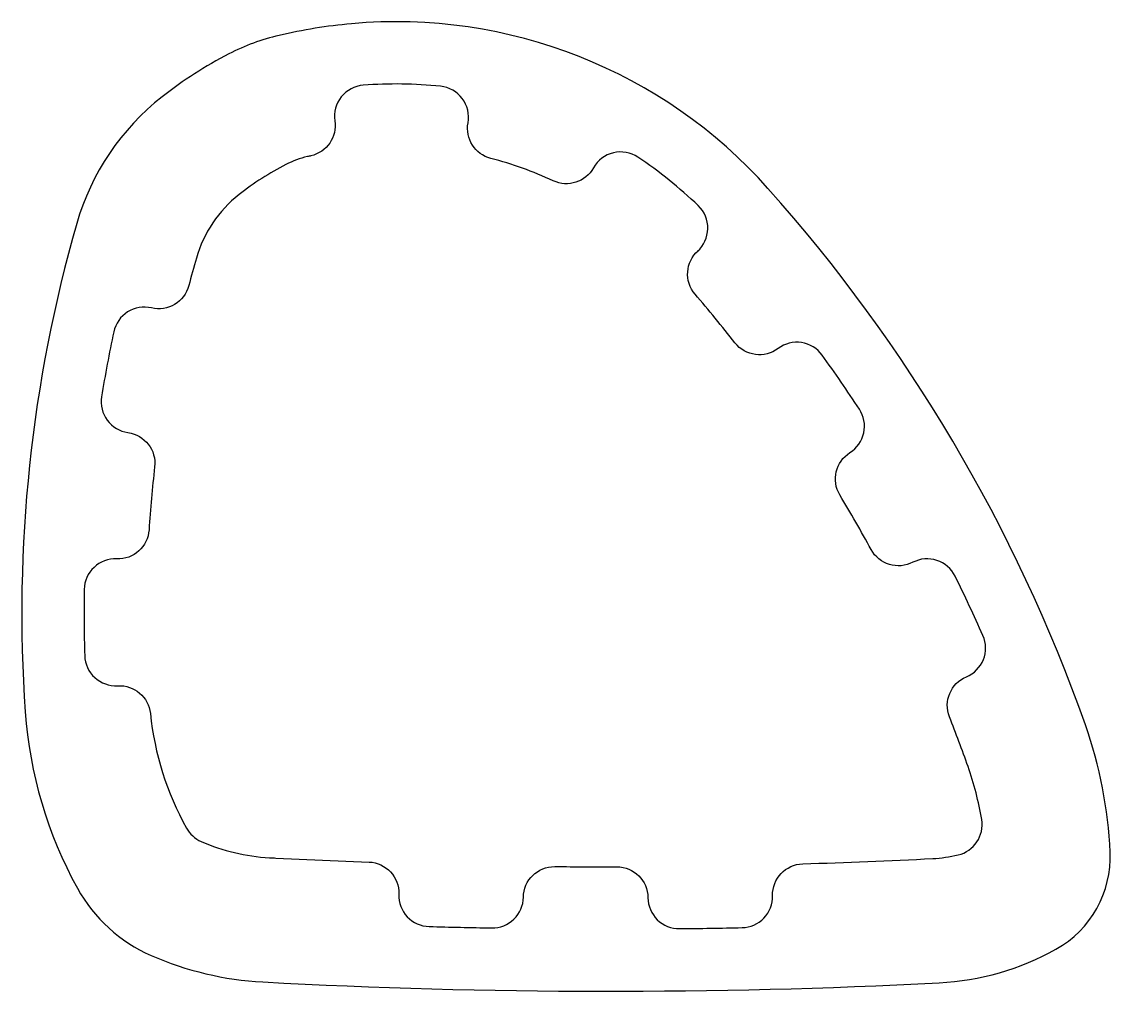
# Model space of a CAD drawing. Extents: x 158.9 to 193.8, y 206.3 to 237.4.
import ezdxf

# ---------------------------------------------------------------- set-up
doc = ezdxf.new("R2010")
doc.units = 0
doc.layers.get('0').update_dxf_attribs({"linetype": 'CONTINUOUS'})

msp = doc.modelspace()

# ---------------------------------------------------------------- linework, layer by layer
for points in [[(193.833, 210.743, 0.074294), (193.039, 214.834, 0.097222), (182.843, 232.079, 0.23749), (169.464, 237.371, 0.035099), (167.139, 236.996, 0.06147), (165.529, 236.404, 0.04771), (163.383, 235.025, 0.157422), (160.639, 230.947, 0.087744), (158.986, 215.256, 0.109174), (160.663, 209.586, 0.164514), (163.029, 207.427, 0.090234), (166.617, 206.574, 0.026151), (188.339, 206.547, 0.115118), (192.094, 207.628, 0.283437)], [(183.959, 210.371, 0.005127), (188.134, 210.541, 0.044856), (188.95, 210.657, 0.39536), (189.708, 211.795, 0.043666), (189.268, 213.5, 0.008851), (188.673, 215.092, -0.408248), (189.217, 216.381, 0.420204), (189.746, 217.708, 0.010537), (188.854, 219.617, 0.420204), (187.496, 220.062, -0.408248), (186.157, 220.47, 0.010537), (185.152, 222.226, -0.408248), (185.476, 223.587, 0.420204), (185.778, 224.983, 0.010537), (184.583, 226.718, 0.420204), (183.171, 226.933, -0.408248), (181.783, 227.115, 0.010537), (180.501, 228.68, -0.408248), (180.596, 230.076), (180.575, 230.058, 0.43695), (180.603, 231.525, 0.044495), (178.665, 233.083, 0.43695), (177.238, 232.74, -0.391837), (175.945, 232.322, 0.044495), (173.939, 233.044, -0.391837), (173.208, 234.189, 0.43695), (172.327, 235.362, 0.044421), (169.844, 235.396, 0.435868), (168.93, 234.251), (168.93, 234.251, -0.393127), (168.161, 233.127, 0.002211), (168.05, 233.102, 0.06147), (167.361, 232.848, 0.04771), (165.855, 231.881, 0.157422), (164.483, 229.841, 0.005564), (164.239, 228.955, -0.407306), (163.04, 228.238), (163.04, 228.238, 0.421155), (161.83, 227.474, 0.012285), (161.437, 225.383, 0.421155), (162.286, 224.232, -0.407306), (163.143, 223.127, 0.012285), (162.962, 221.106, -0.407306), (161.922, 220.172, 0.421155), (160.881, 219.19, 0.012285), (160.896, 217.063, 0.421155), (161.951, 216.096), (161.956, 216.096, -0.399803), (163.005, 215.202, 0.100444), (164.163, 211.522, 0.164514), (164.637, 211.09, 0.090234), (166.831, 210.568, 0.000257), (167.04, 210.557), (170.03, 210.429, -0.411355), (170.986, 209.397), (170.986, 209.39, 0.415644), (171.958, 208.357, 0.002444), (173.969, 208.311, 0.415644), (174.987, 209.297), (174.987, 209.297, -0.412784), (175.995, 210.283, 0.002444), (177.987, 210.276, -0.412784), (178.989, 209.282, 0.415644), (180, 208.288, 0.002444), (182.011, 208.32, 0.415644), (182.99, 209.346), (182.99, 209.346, -0.412784)]]:
    msp.add_lwpolyline(points, format="xyb", close=True)

doc.saveas('drawing.dxf')
